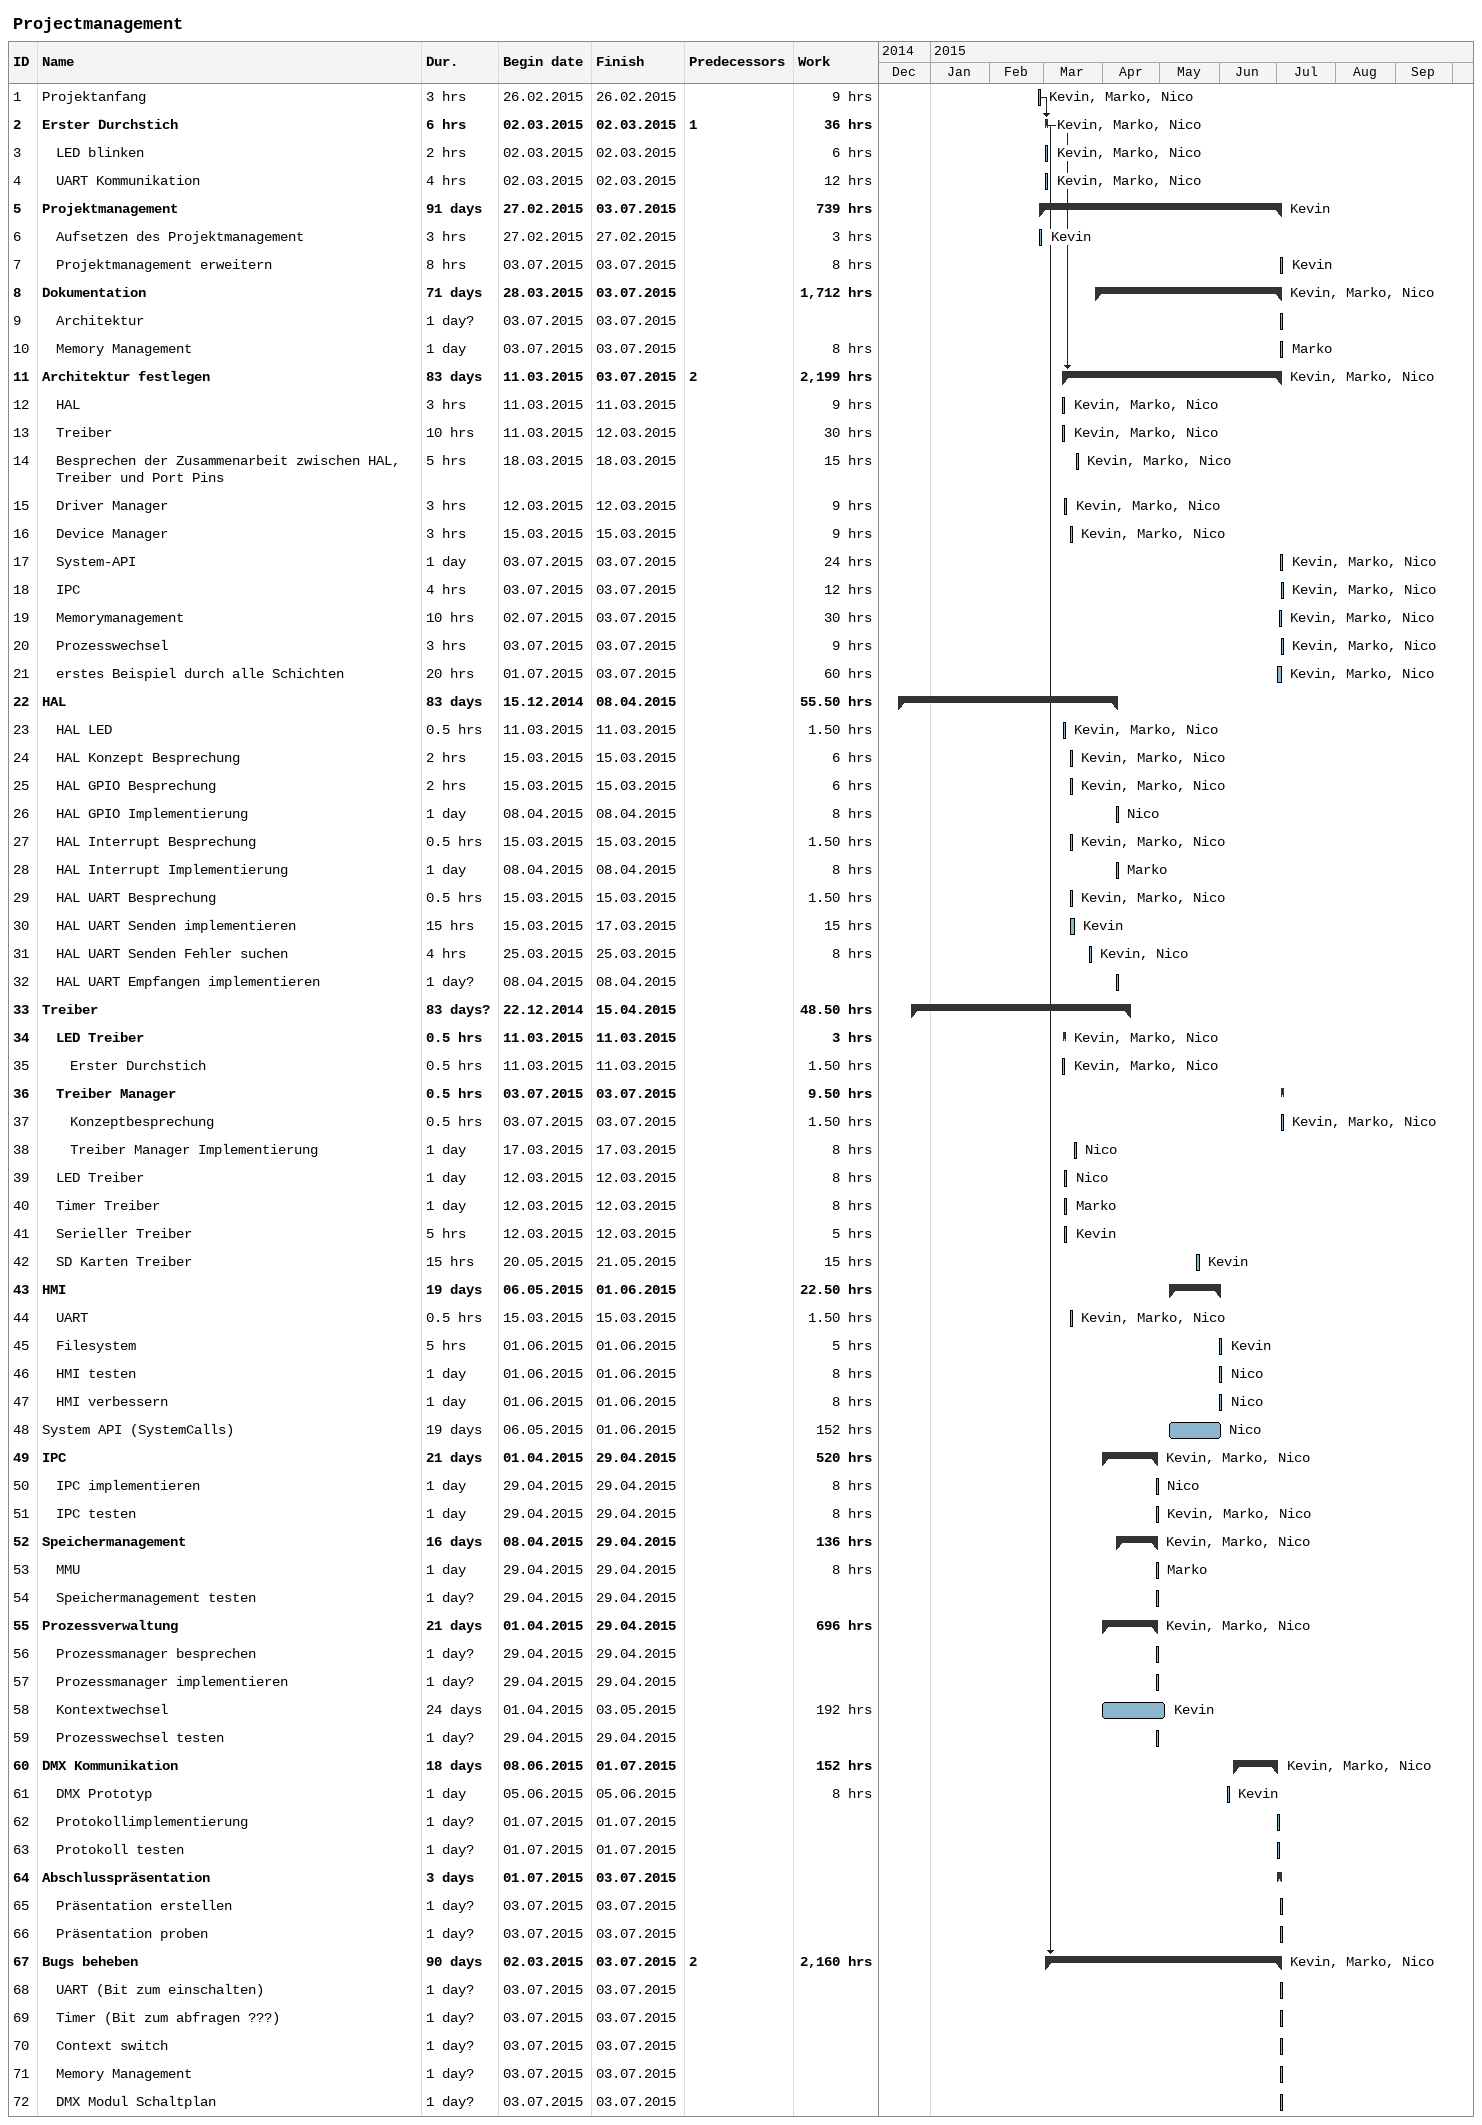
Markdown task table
Projectmanagement

| ID | Level | Task | Duration | Start | Finish | Predecessors | Resources | Work (h) |
|---|---|---|---|---|---|---|---|---|
| 1 | 1 | Projektanfang | 3h | 2015-02-26 | 2015-02-26 |  | Kevin, Marko, Nico | 9 |
| 2 | 1 | **Erster Durchstich** | 6h | 2015-03-02 | 2015-03-02 | 1 | Kevin, Marko, Nico | 36 |
| 3 | 2 | LED blinken | 2h | 2015-03-02 | 2015-03-02 |  | Kevin, Marko, Nico | 6 |
| 4 | 2 | UART Kommunikation | 4h | 2015-03-02 | 2015-03-02 |  | Kevin, Marko, Nico | 12 |
| 5 | 1 | **Projektmanagement** | 91d | 2015-02-27 | 2015-07-03 |  | Kevin | 739 |
| 6 | 2 | Aufsetzen des Projektmanagement | 3h | 2015-02-27 | 2015-02-27 |  | Kevin | 3 |
| 7 | 2 | Projektmanagement erweitern | 8h | 2015-07-03 | 2015-07-03 |  | Kevin | 8 |
| 8 | 1 | **Dokumentation** | 71d | 2015-03-28 | 2015-07-03 |  | Kevin, Marko, Nico | 1712 |
| 9 | 2 | Architektur | 1d? | 2015-07-03 | 2015-07-03 |  |  |  |
| 10 | 2 | Memory Management | 1d | 2015-07-03 | 2015-07-03 |  | Marko | 8 |
| 11 | 1 | **Architektur festlegen** | 83d | 2015-03-11 | 2015-07-03 | 2 | Kevin, Marko, Nico | 2199 |
| 12 | 2 | HAL | 3h | 2015-03-11 | 2015-03-11 |  | Kevin, Marko, Nico | 9 |
| 13 | 2 | Treiber | 10h | 2015-03-11 | 2015-03-12 |  | Kevin, Marko, Nico | 30 |
| 14 | 2 | Besprechen der Zusammenarbeit zwischen HAL, Treiber und Port Pins | 5h | 2015-03-18 | 2015-03-18 |  | Kevin, Marko, Nico | 15 |
| 15 | 2 | Driver Manager | 3h | 2015-03-12 | 2015-03-12 |  | Kevin, Marko, Nico | 9 |
| 16 | 2 | Device Manager | 3h | 2015-03-15 | 2015-03-15 |  | Kevin, Marko, Nico | 9 |
| 17 | 2 | System-API | 1d | 2015-07-03 | 2015-07-03 |  | Kevin, Marko, Nico | 24 |
| 18 | 2 | IPC | 4h | 2015-07-03 | 2015-07-03 |  | Kevin, Marko, Nico | 12 |
| 19 | 2 | Memorymanagement | 10h | 2015-07-02 | 2015-07-03 |  | Kevin, Marko, Nico | 30 |
| 20 | 2 | Prozesswechsel | 3h | 2015-07-03 | 2015-07-03 |  | Kevin, Marko, Nico | 9 |
| 21 | 2 | erstes Beispiel durch alle Schichten | 20h | 2015-07-01 | 2015-07-03 |  | Kevin, Marko, Nico | 60 |
| 22 | 1 | **HAL** | 83d | 2014-12-15 | 2015-04-08 |  |  | 55.50 |
| 23 | 2 | HAL LED | 0.5h | 2015-03-11 | 2015-03-11 |  | Kevin, Marko, Nico | 1.50 |
| 24 | 2 | HAL Konzept Besprechung | 2h | 2015-03-15 | 2015-03-15 |  | Kevin, Marko, Nico | 6 |
| 25 | 2 | HAL GPIO Besprechung | 2h | 2015-03-15 | 2015-03-15 |  | Kevin, Marko, Nico | 6 |
| 26 | 2 | HAL GPIO Implementierung | 1d | 2015-04-08 | 2015-04-08 |  | Nico | 8 |
| 27 | 2 | HAL Interrupt Besprechung | 0.5h | 2015-03-15 | 2015-03-15 |  | Kevin, Marko, Nico | 1.50 |
| 28 | 2 | HAL Interrupt Implementierung | 1d | 2015-04-08 | 2015-04-08 |  | Marko | 8 |
| 29 | 2 | HAL UART Besprechung | 0.5h | 2015-03-15 | 2015-03-15 |  | Kevin, Marko, Nico | 1.50 |
| 30 | 2 | HAL UART Senden implementieren | 15h | 2015-03-15 | 2015-03-17 |  | Kevin | 15 |
| 31 | 2 | HAL UART Senden Fehler suchen | 4h | 2015-03-25 | 2015-03-25 |  | Kevin, Nico | 8 |
| 32 | 2 | HAL UART Empfangen implementieren | 1d? | 2015-04-08 | 2015-04-08 |  |  |  |
| 33 | 1 | **Treiber** | 83d? | 2014-12-22 | 2015-04-15 |  |  | 48.50 |
| 34 | 2 | **LED Treiber** | 0.5h | 2015-03-11 | 2015-03-11 |  | Kevin, Marko, Nico | 3 |
| 35 | 3 | Erster Durchstich | 0.5h | 2015-03-11 | 2015-03-11 |  | Kevin, Marko, Nico | 1.50 |
| 36 | 2 | **Treiber Manager** | 0.5h | 2015-07-03 | 2015-07-03 |  |  | 9.50 |
| 37 | 3 | Konzeptbesprechung | 0.5h | 2015-07-03 | 2015-07-03 |  | Kevin, Marko, Nico | 1.50 |
| 38 | 3 | Treiber Manager Implementierung | 1d | 2015-03-17 | 2015-03-17 |  | Nico | 8 |
| 39 | 2 | LED Treiber | 1d | 2015-03-12 | 2015-03-12 |  | Nico | 8 |
| 40 | 2 | Timer Treiber | 1d | 2015-03-12 | 2015-03-12 |  | Marko | 8 |
| 41 | 2 | Serieller Treiber | 5h | 2015-03-12 | 2015-03-12 |  | Kevin | 5 |
| 42 | 2 | SD Karten Treiber | 15h | 2015-05-20 | 2015-05-21 |  | Kevin | 15 |
| 43 | 1 | **HMI** | 19d | 2015-05-06 | 2015-06-01 |  |  | 22.50 |
| 44 | 2 | UART | 0.5h | 2015-03-15 | 2015-03-15 |  | Kevin, Marko, Nico | 1.50 |
| 45 | 2 | Filesystem | 5h | 2015-06-01 | 2015-06-01 |  | Kevin | 5 |
| 46 | 2 | HMI testen | 1d | 2015-06-01 | 2015-06-01 |  | Nico | 8 |
| 47 | 2 | HMI verbessern | 1d | 2015-06-01 | 2015-06-01 |  | Nico | 8 |
| 48 | 1 | System API (SystemCalls) | 19d | 2015-05-06 | 2015-06-01 |  | Nico | 152 |
| 49 | 1 | **IPC** | 21d | 2015-04-01 | 2015-04-29 |  | Kevin, Marko, Nico | 520 |
| 50 | 2 | IPC implementieren | 1d | 2015-04-29 | 2015-04-29 |  | Nico | 8 |
| 51 | 2 | IPC testen | 1d | 2015-04-29 | 2015-04-29 |  | Kevin, Marko, Nico | 8 |
| 52 | 1 | **Speichermanagement** | 16d | 2015-04-08 | 2015-04-29 |  | Kevin, Marko, Nico | 136 |
| 53 | 2 | MMU | 1d | 2015-04-29 | 2015-04-29 |  | Marko | 8 |
| 54 | 2 | Speichermanagement testen | 1d? | 2015-04-29 | 2015-04-29 |  |  |  |
| 55 | 1 | **Prozessverwaltung** | 21d | 2015-04-01 | 2015-04-29 |  | Kevin, Marko, Nico | 696 |
| 56 | 2 | Prozessmanager besprechen | 1d? | 2015-04-29 | 2015-04-29 |  |  |  |
| 57 | 2 | Prozessmanager implementieren | 1d? | 2015-04-29 | 2015-04-29 |  |  |  |
| 58 | 2 | Kontextwechsel | 24d | 2015-04-01 | 2015-05-03 |  | Kevin | 192 |
| 59 | 2 | Prozesswechsel testen | 1d? | 2015-04-29 | 2015-04-29 |  |  |  |
| 60 | 1 | **DMX Kommunikation** | 18d | 2015-06-08 | 2015-07-01 |  | Kevin, Marko, Nico | 152 |
| 61 | 2 | DMX Prototyp | 1d | 2015-06-05 | 2015-06-05 |  | Kevin | 8 |
| 62 | 2 | Protokollimplementierung | 1d? | 2015-07-01 | 2015-07-01 |  |  |  |
| 63 | 2 | Protokoll testen | 1d? | 2015-07-01 | 2015-07-01 |  |  |  |
| 64 | 1 | **Abschlusspräsentation** | 3d | 2015-07-01 | 2015-07-03 |  |  |  |
| 65 | 2 | Präsentation erstellen | 1d? | 2015-07-03 | 2015-07-03 |  |  |  |
| 66 | 2 | Präsentation proben | 1d? | 2015-07-03 | 2015-07-03 |  |  |  |
| 67 | 1 | **Bugs beheben** | 90d | 2015-03-02 | 2015-07-03 | 2 | Kevin, Marko, Nico | 2160 |
| 68 | 2 | UART (Bit zum einschalten) | 1d? | 2015-07-03 | 2015-07-03 |  |  |  |
| 69 | 2 | Timer (Bit zum abfragen ???) | 1d? | 2015-07-03 | 2015-07-03 |  |  |  |
| 70 | 2 | Context switch | 1d? | 2015-07-03 | 2015-07-03 |  |  |  |
| 71 | 2 | Memory Management | 1d? | 2015-07-03 | 2015-07-03 |  |  |  |
| 72 | 2 | DMX Modul Schaltplan | 1d? | 2015-07-03 | 2015-07-03 |  |  |  |
